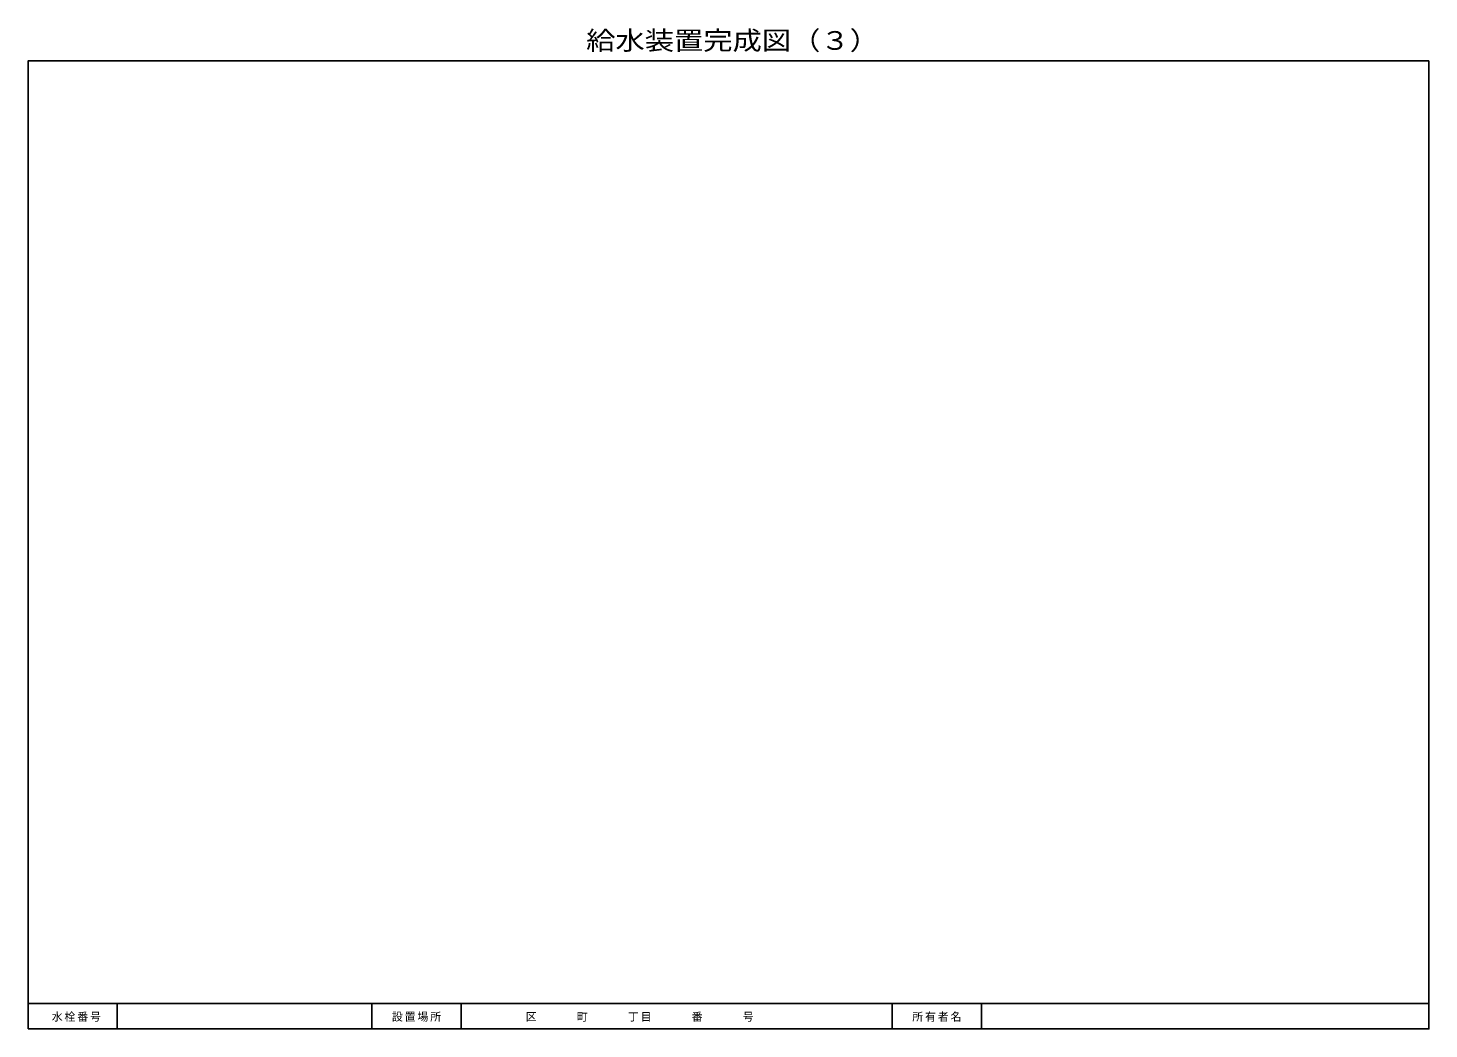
# Model space of a CAD drawing. Units: millimetres, scale not verified. Extents: x -19054 to 19446, y -13147 to 14356.
import ezdxf
from ezdxf.enums import TextEntityAlignment as Align

# ---------------------------------------------------------------- set-up
doc = ezdxf.new("R2010")
doc.units = ezdxf.units.MM
doc.header["$LTSCALE"] = 100
doc.layers.add('0-F_完成図３', color=5, linetype='Continuous')
doc.styles.add('ＭＳ ゴシック', font='')
doc.styles.get('ＭＳ ゴシック').set_extended_font_data('MS Gothic')

msp = doc.modelspace()

# ---------------------------------------------------------------- linework, layer by layer
at = {"layer": '0-F_完成図３'}
for p, q in [((19445.9, -12447.3), (-19054.1, -12447.3)), ((-16604.1, -13147.3), (-16604.1, -12447.3)), ((-9604.1, -13147.3), (-9604.1, -12447.3)), ((-7154.1, -13147.3), (-7154.1, -12447.3)), ((4695.9, -13147.3), (4695.9, -12447.3)), ((7145.9, -13147.3), (7145.9, -12447.3))]:
    msp.add_line(p, q, dxfattribs=at)
for points in [[(-19054.1, -13147.3), (-19054.1, 13452.7), (19445.9, 13452.7)], [(19445.9, 13452.7), (19445.9, -13147.3), (-19054.1, -13147.3)]]:
    msp.add_lwpolyline(points, dxfattribs=at)

# ---------------------------------------------------------------- texts
at = {"layer": '0-F_完成図３', "color": 2, "style": 'ＭＳ ゴシック', "width": 1.15}
msp.add_text('給水装置完成図（３）', height=513.2, dxfattribs=at).set_placement((-3716.6, 13602.7), align=Align.BOTTOM_LEFT)
at = {"layer": '0-F_完成図３', "color": 7, "char_height": 219.9, "attachment_point": 7, "style": 'ＭＳ ゴシック'}
for s, insert in [('\\T1.17;水栓番号', (-18404.1, -12947.3)), ('\\T1.17;設置場所', (-9054.1, -12947.3)), ('\\T1.17;\u3000\u3000区\u3000\u3000\u3000町\u3000\u3000\u3000丁目\u3000\u3000\u3000番\u3000\u3000\u3000号', (-6079.1, -12947.3)), ('\\T1.17;所有者名', (5245.9, -12947.3))]:
    msp.add_mtext(s, dxfattribs=dict(at, insert=insert))

doc.saveas('drawing.dxf')
